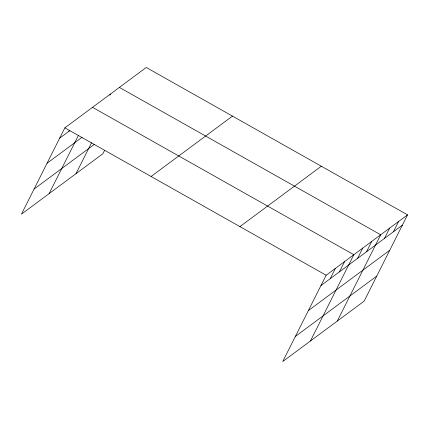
<?xml version="1.0" encoding="UTF-8"?>
<svg xmlns="http://www.w3.org/2000/svg" width="429" height="429" viewBox="0 0 429 429"><rect width="100%" height="100%" fill="white"/><g stroke="black" fill="none" stroke-linecap="round" stroke-linejoin="round"><path stroke-width="0.64" d="M407.55 214.854L326.147 275.236L282.749 361.524L364.151 301.142L407.55 214.854L146.251 67.476L64.849 127.858L21.45 214.146L102.853 153.764L104.655 150.182M68.887 131.322L69.466 130.18M49.126 193.613L78.33 135.548M109.856 95.19L110.435 94.042M75.987 173.686L91.554 142.744M330.191 278.705L335.376 268.393M339.414 271.863L344.6 261.551M310.424 340.996L353.823 254.708L92.525 107.325M357.593 258.376L362.778 248.064M366.548 251.732L371.734 241.425M337.291 321.069L380.689 234.781L119.385 87.403M384.454 238.449L389.639 228.142M393.409 231.81L398.595 221.498M59.663 138.165L69.911 130.561M47.051 163.24L82.105 137.237M34.063 189.071L94.391 144.321M151.078 176.491L232.48 116.109M239.918 226.603L321.321 166.221M320.962 285.548L402.364 225.166M308.354 310.617L389.752 250.241M295.361 336.454L376.764 276.072M64.849 127.858L326.147 275.236"/></g></svg>
